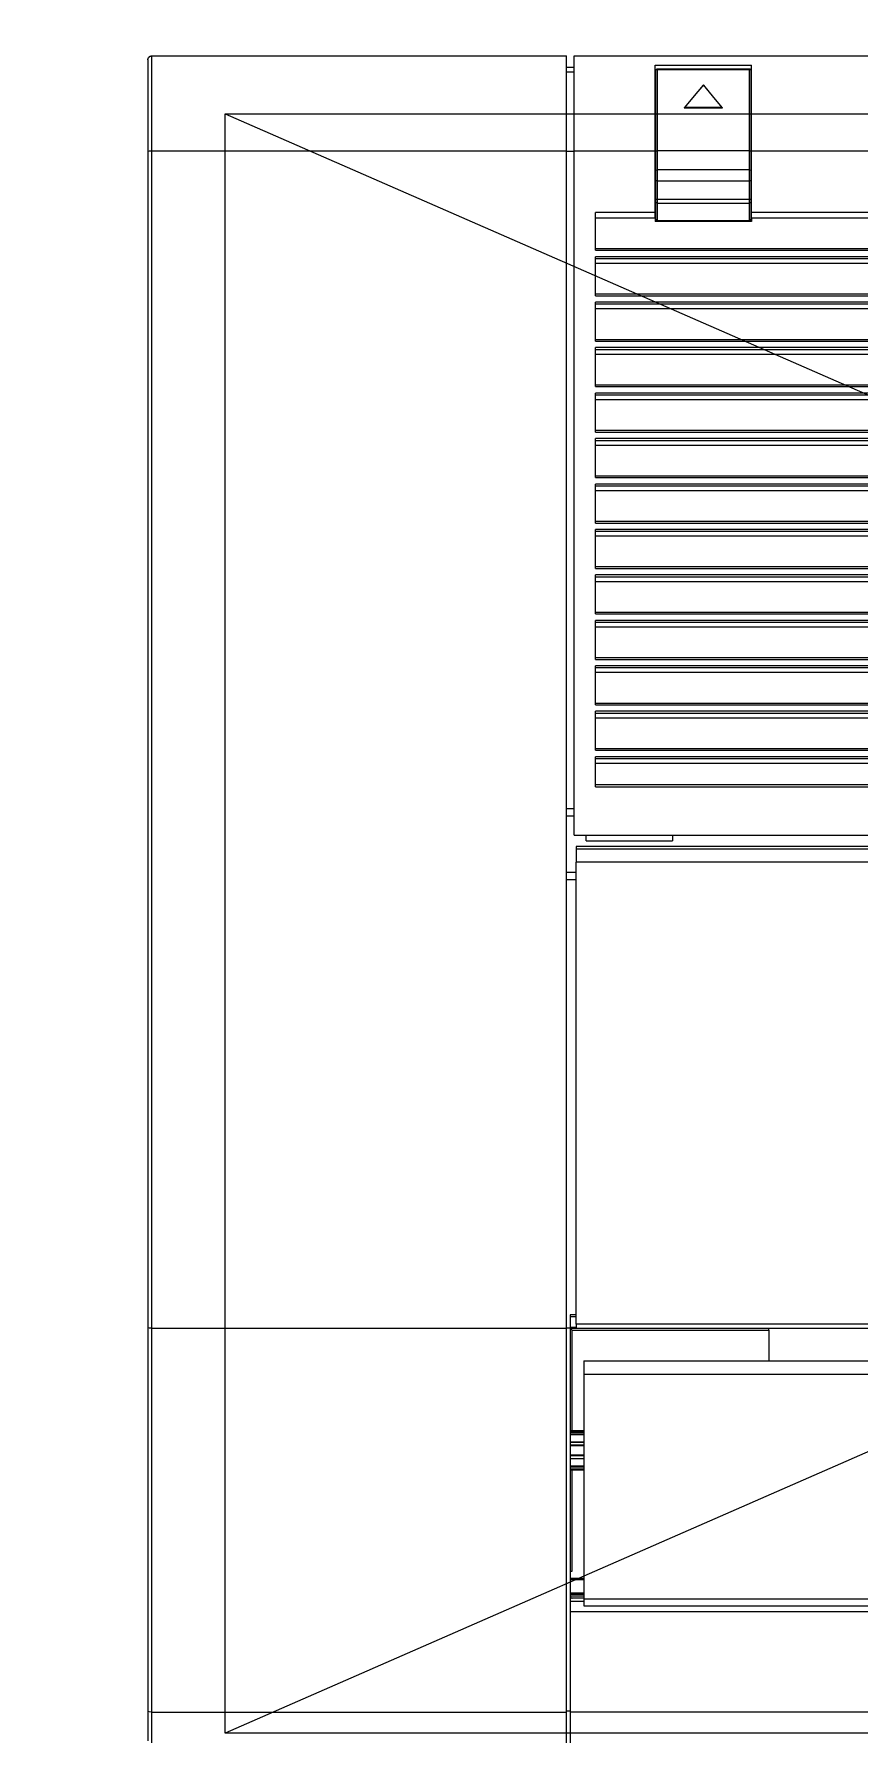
# Model space of a CAD drawing. Header units: inches. Extents: x 47110 to 276445, y 19043 to 183074.
# Drawn here: x 139012.9 to 139227.1, y 136418.3 to 136860 of the extents above; entities that cross this region are included whole.
import ezdxf

# ---------------------------------------------------------------- set-up
doc = ezdxf.new("R2010")
doc.units = ezdxf.units.IN
doc.header["$LTSCALE"] = 50
doc.header["$MEASUREMENT"] = 0
doc.layers.add('HAT', color=8, linetype='Continuous')
doc.layers.add('purge', color=190, linetype='Continuous', plot=False)

# ---------------------------------------------------------------- blocks, each defined once
blk = doc.blocks.new('FSFSGF')
at = {"color": 8}
for p, q in [((325189.31, 82270.86), (325189.31, 83049.86)), ((325391.4, 82270.86), (325391.4, 83049.86)), ((325394.4, 83049.36), (325394.4, 82271.36)), ((325394.99, 82271.36), (325394.99, 83049.36)), ((325398.4, 83049.36), (325398.4, 82271.36)), ((325518.28, 83049.36), (325518.28, 82271.36)), ((325519.32, 82271.36), (325519.32, 83049.36)), ((325592.82, 82269.86), (325592.82, 83050.86)), ((325618.89, 83050.86), (325618.89, 82269.86)), ((325239.73, 82276.36), (325239.73, 83044.86)), ((325241.41, 83044.86), (325241.41, 82276.36)), ((325241.87, 82276.36), (325241.87, 83044.86)), ((325251.52, 82276.36), (325251.52, 83044.86)), ((325253.2, 83044.86), (325253.2, 82276.36)), ((325253.66, 82276.36), (325253.66, 83044.86)), ((325263.31, 82276.36), (325263.31, 83044.86)), ((325264.99, 83044.86), (325264.99, 82276.36)), ((325265.45, 82276.36), (325265.45, 83044.86)), ((325275.1, 82276.36), (325275.1, 83044.86)), ((325276.78, 83044.86), (325276.78, 82276.36)), ((325277.24, 82276.36), (325277.24, 83044.86)), ((325286.89, 82276.36), (325286.89, 83044.86)), ((325288.57, 83044.86), (325288.57, 82276.36)), ((325289.03, 82276.36), (325289.03, 83044.86)), ((325298.68, 82276.36), (325298.68, 83044.86)), ((325300.36, 83044.86), (325300.36, 82276.36)), ((325300.82, 82276.36), (325300.82, 83044.86)), ((325310.47, 82276.36), (325310.47, 83044.86)), ((325312.15, 83044.86), (325312.15, 82276.36)), ((325312.61, 82276.36), (325312.61, 83044.86)), ((325322.26, 82276.36), (325322.26, 83044.86)), ((325323.94, 83044.86), (325323.94, 82276.36)), ((325324.4, 82276.36), (325324.4, 83044.86)), ((325334.05, 82276.36), (325334.05, 83044.86)), ((325335.73, 83044.86), (325335.73, 82276.36)), ((325336.19, 82276.36), (325336.19, 83044.86)), ((325345.84, 82276.36), (325345.84, 83044.86)), ((325347.52, 83044.86), (325347.52, 82276.36)), ((325347.98, 82276.36), (325347.98, 83044.86)), ((325357.64, 82276.36), (325357.64, 83044.86)), ((325359.31, 83044.86), (325359.31, 82276.36)), ((325359.77, 82276.36), (325359.77, 83044.86)), ((325369.43, 82276.36), (325369.43, 83044.86)), ((325371.1, 83044.86), (325371.1, 82276.36)), ((325371.56, 82276.36), (325371.56, 83044.86)), ((325378.42, 83044.86), (325378.42, 82276.36)), ((325378.9, 82276.36), (325378.9, 83044.86)), ((325527.82, 82273.36), (325527.82, 83047.36)), ((325531.26, 82273.36), (325531.26, 83047.36)), ((325589.63, 83047.36), (325589.63, 82273.36)), ((325591.32, 82273.36), (325591.32, 83047.36)), ((325213.95, 82316.86), (325213.95, 82572.36)), ((325229.93, 82572.36), (325229.93, 82316.86)), ((325231.29, 82316.86), (325231.29, 82359.26)), ((325239.25, 82276.36), (325239.25, 82359.26)), ((325243.08, 82276.36), (325243.08, 82359.26)), ((325251.04, 82276.36), (325251.04, 82359.26)), ((325254.87, 82276.36), (325254.87, 82359.26)), ((325262.83, 82276.36), (325262.83, 82359.26)), ((325266.66, 82276.36), (325266.66, 82359.26)), ((325274.62, 82276.36), (325274.62, 82359.26)), ((325278.45, 82276.36), (325278.45, 82359.26)), ((325286.41, 82276.36), (325286.41, 82359.26)), ((325290.24, 82276.36), (325290.24, 82359.26)), ((325298.2, 82276.36), (325298.2, 82359.26)), ((325302.03, 82276.36), (325302.03, 82359.26)), ((325309.99, 82276.36), (325309.99, 82359.26)), ((325313.82, 82276.36), (325313.82, 82359.26)), ((325321.78, 82276.36), (325321.78, 82359.26)), ((325325.61, 82276.36), (325325.61, 82359.26)), ((325333.57, 82276.36), (325333.57, 82359.26)), ((325337.4, 82276.36), (325337.4, 82359.26)), ((325345.36, 82276.36), (325345.36, 82359.26)), ((325349.19, 82276.36), (325349.19, 82359.26)), ((325357.16, 82276.36), (325357.16, 82359.26)), ((325360.98, 82276.36), (325360.98, 82359.26)), ((325368.95, 82276.36), (325368.95, 82359.26)), ((325372.77, 82276.36), (325372.77, 82359.26)), ((325519.46, 82321.36), (325519.32, 82321.36)), ((325519.82, 82321.36), (325519.46, 82321.36)), ((325519.82, 82270.36), (325519.82, 82321.36)), ((325519.82, 82321.36), (325527.82, 82321.36)), ((325191.73, 82291.86), (325191.73, 82316.86)), ((325194.63, 82316.86), (325191.73, 82316.86)), ((325192.73, 82316.26), (325192.73, 82292.46)), ((325192.73, 82316.26), (325192.76, 82316.26)), ((325192.76, 82316.26), (325192.86, 82316.26)), ((325192.86, 82316.26), (325192.97, 82316.61)), ((325192.86, 82292.46), (325192.86, 82316.26)), ((325192.86, 82316.26), (325195.72, 82316.26)), ((325192.97, 82316.61), (325193.23, 82316.76)), ((325196.04, 82316.76), (325193.23, 82316.76)), ((325197.95, 82316.86), (325194.63, 82316.86)), ((325195.72, 82316.26), (325198.92, 82316.26)), ((325199.19, 82316.76), (325196.04, 82316.76)), ((325201.62, 82316.86), (325197.95, 82316.86)), ((325198.92, 82316.26), (325202.4, 82316.26)), ((325202.62, 82316.76), (325199.19, 82316.76)), ((325205.56, 82316.86), (325201.62, 82316.86)), ((325202.4, 82316.26), (325206.11, 82316.26)), ((325206.26, 82316.76), (325202.62, 82316.76)), ((325205.18, 82316.76), (325205.28, 82316.86)), ((325209.7, 82316.86), (325205.56, 82316.86)), ((325206.11, 82316.26), (325209.98, 82316.26)), ((325210.07, 82316.76), (325206.26, 82316.76)), ((325207.58, 82316.86), (325207.58, 82316.76)), ((325213.95, 82316.86), (325209.7, 82316.86)), ((325209.98, 82316.26), (325213.95, 82316.26)), ((325213.97, 82316.76), (325210.07, 82316.76)), ((325212.58, 82316.76), (325212.58, 82316.86)), ((325229.93, 82316.86), (325213.95, 82316.86)), ((325213.95, 82316.61), (325213.97, 82316.76)), ((325213.95, 82316.26), (325213.95, 82316.61)), ((325213.95, 82316.26), (325213.95, 82292.46)), ((325213.95, 82316.26), (325216.02, 82316.26)), ((325215.69, 82316.76), (325213.97, 82316.76)), ((325214.58, 82316.86), (325214.58, 82316.76)), ((325217.24, 82316.76), (325215.69, 82316.76)), ((325216.02, 82316.26), (325217.75, 82316.26)), ((325218.49, 82316.76), (325217.24, 82316.76)), ((325217.75, 82316.26), (325218.86, 82316.26)), ((325219.33, 82316.76), (325218.49, 82316.76)), ((325218.86, 82316.26), (325218.99, 82316.61)), ((325218.86, 82316.26), (325218.86, 82292.46)), ((325218.86, 82316.26), (325219.95, 82316.26)), ((325218.99, 82316.61), (325219.33, 82316.76)), ((325220.24, 82316.76), (325219.33, 82316.76)), ((325219.95, 82316.26), (325221.68, 82316.26)), ((325221.68, 82316.76), (325220.24, 82316.76)), ((325226.59, 82316.76), (325221.68, 82316.76)), ((325221.68, 82316.76), (325221.68, 82316.61)), ((325221.68, 82316.61), (325221.68, 82316.26)), ((325221.68, 82316.26), (325226.59, 82316.26)), ((325221.68, 82292.46), (325221.68, 82316.26)), ((325226.85, 82316.76), (325226.59, 82316.76)), ((325226.59, 82316.76), (325226.59, 82316.61)), ((325226.59, 82316.61), (325226.59, 82316.26)), ((325226.59, 82316.26), (325226.59, 82292.46)), ((325226.59, 82316.26), (325227.1, 82316.26)), ((325227.03, 82316.76), (325226.85, 82316.76)), ((325231.51, 82316.76), (325227.03, 82316.76)), ((325227.03, 82316.76), (325227.34, 82316.61)), ((325227.1, 82316.26), (325227.47, 82316.26)), ((325227.34, 82316.61), (325227.47, 82316.26)), ((325227.47, 82292.46), (325227.47, 82316.26)), ((325227.47, 82316.26), (325232.08, 82316.26)), ((325231.29, 82316.86), (325229.93, 82316.86)), ((325231.29, 82316.86), (325232.29, 82316.86)), ((325231.91, 82316.61), (325231.51, 82316.76)), ((325232.08, 82316.26), (325231.91, 82316.61)), ((325232.08, 82316.26), (325232.08, 82292.46)), ((325232.29, 82316.86), (325232.29, 82291.86)), ((325199.71, 82306.77), (325196.82, 82304.36)), ((325199.7, 82306.68), (325202.68, 82309.15)), ((325202.8, 82309.34), (325199.71, 82306.77)), ((325202.68, 82309.15), (325202.69, 82309.16)), ((325202.68, 82309.15), (325202.68, 82299.57)), ((325202.68, 82309.15), (325202.68, 82309.15)), ((325202.68, 82309.15), (325202.68, 82309.15)), ((325202.69, 82309.17), (325202.72, 82309.22)), ((325202.69, 82309.16), (325202.69, 82309.17)), ((325202.72, 82309.22), (325202.75, 82309.27)), ((325202.75, 82309.27), (325202.76, 82309.3)), ((325202.76, 82309.3), (325202.78, 82309.32)), ((325202.78, 82309.32), (325202.79, 82309.33)), ((325202.79, 82309.33), (325202.8, 82309.34)), ((325202.82, 82309.36), (325202.8, 82309.34)), ((325202.82, 82299.36), (325202.82, 82309.36)), ((325196.82, 82304.36), (325199.71, 82301.96)), ((325196.82, 82304.36), (325196.82, 82304.36)), ((325196.82, 82304.36), (325196.83, 82304.36)), ((325196.83, 82304.36), (325196.84, 82304.36)), ((325196.84, 82304.36), (325196.86, 82304.36)), ((325196.86, 82304.36), (325196.89, 82304.36)), ((325196.89, 82304.36), (325196.92, 82304.36)), ((325196.92, 82304.36), (325199.7, 82306.68)), ((325199.7, 82302.05), (325196.92, 82304.36)), ((325196.92, 82304.36), (325196.92, 82304.36)), ((325196.92, 82304.36), (325196.92, 82304.36)), ((325202.68, 82299.57), (325199.7, 82302.05)), ((325199.71, 82301.96), (325202.8, 82299.38)), ((325202.69, 82299.56), (325202.68, 82299.57)), ((325202.68, 82299.57), (325202.68, 82299.57)), ((325202.68, 82299.57), (325202.68, 82299.57)), ((325202.72, 82299.5), (325202.69, 82299.56)), ((325202.69, 82299.56), (325202.69, 82299.56)), ((325202.75, 82299.45), (325202.72, 82299.5)), ((325202.76, 82299.42), (325202.75, 82299.45)), ((325202.78, 82299.4), (325202.76, 82299.42)), ((325202.79, 82299.39), (325202.78, 82299.4)), ((325202.8, 82299.38), (325202.79, 82299.39)), ((325202.8, 82299.38), (325202.82, 82299.36)), ((325391.4, 82296.36), (325392.14, 82296.36)), ((325392.14, 82296.36), (325392.9, 82296.36)), ((325392.9, 82273.96), (325392.9, 82296.36)), ((325194.63, 82291.86), (325191.73, 82291.86)), ((325192.76, 82292.46), (325192.73, 82292.46)), ((325192.86, 82292.46), (325192.76, 82292.46)), ((325195.72, 82292.46), (325192.86, 82292.46)), ((325192.97, 82292.11), (325192.86, 82292.46)), ((325193.23, 82291.96), (325192.97, 82292.11)), ((325193.23, 82291.96), (325196.04, 82291.96)), ((325197.95, 82291.86), (325194.63, 82291.86)), ((325198.92, 82292.46), (325195.72, 82292.46)), ((325196.04, 82291.96), (325199.19, 82291.96)), ((325201.62, 82291.86), (325197.95, 82291.86)), ((325202.4, 82292.46), (325198.92, 82292.46)), ((325199.19, 82291.96), (325202.62, 82291.96)), ((325205.56, 82291.86), (325201.62, 82291.86)), ((325206.11, 82292.46), (325202.4, 82292.46)), ((325202.62, 82291.96), (325206.26, 82291.96)), ((325205.18, 82291.96), (325205.28, 82291.86)), ((325209.7, 82291.86), (325205.56, 82291.86)), ((325209.98, 82292.46), (325206.11, 82292.46)), ((325206.26, 82291.96), (325210.07, 82291.96)), ((325207.58, 82291.86), (325207.58, 82291.96)), ((325213.95, 82291.86), (325209.7, 82291.86)), ((325213.95, 82292.46), (325209.98, 82292.46)), ((325210.07, 82291.96), (325213.97, 82291.96)), ((325212.58, 82291.96), (325212.58, 82291.86)), ((325216.02, 82292.46), (325213.95, 82292.46)), ((325213.95, 82292.11), (325213.95, 82292.46)), ((325213.97, 82291.96), (325213.95, 82292.11)), ((325229.93, 82291.86), (325213.95, 82291.86)), ((325213.95, 82270.86), (325213.95, 82291.86)), ((325213.97, 82291.96), (325215.69, 82291.96)), ((325214.58, 82291.86), (325214.58, 82291.96)), ((325215.69, 82291.96), (325217.24, 82291.96)), ((325217.75, 82292.46), (325216.02, 82292.46)), ((325217.24, 82291.96), (325218.49, 82291.96)), ((325218.86, 82292.46), (325217.75, 82292.46)), ((325218.49, 82291.96), (325219.33, 82291.96)), ((325219.95, 82292.46), (325218.86, 82292.46)), ((325218.99, 82292.11), (325218.86, 82292.46)), ((325219.33, 82291.96), (325218.99, 82292.11)), ((325219.33, 82291.96), (325220.24, 82291.96)), ((325221.68, 82292.46), (325219.95, 82292.46)), ((325220.24, 82291.96), (325221.68, 82291.96)), ((325226.59, 82292.46), (325221.68, 82292.46)), ((325221.68, 82292.46), (325221.68, 82292.11)), ((325221.68, 82292.11), (325221.68, 82291.96)), ((325221.68, 82291.96), (325226.59, 82291.96)), ((325227.1, 82292.46), (325226.59, 82292.46)), ((325226.59, 82292.46), (325226.59, 82292.11)), ((325226.59, 82292.11), (325226.59, 82291.96)), ((325226.59, 82291.96), (325226.85, 82291.96)), ((325226.85, 82291.96), (325227.03, 82291.96)), ((325227.34, 82292.11), (325227.03, 82291.96)), ((325227.03, 82291.96), (325231.51, 82291.96)), ((325227.47, 82292.46), (325227.1, 82292.46)), ((325227.47, 82292.46), (325227.34, 82292.11)), ((325232.08, 82292.46), (325227.47, 82292.46)), ((325229.93, 82291.86), (325229.93, 82276.36)), ((325231.29, 82291.86), (325229.93, 82291.86)), ((325231.29, 82276.36), (325231.29, 82291.86)), ((325231.29, 82291.86), (325232.29, 82291.86)), ((325231.51, 82291.96), (325231.91, 82292.11)), ((325231.91, 82292.11), (325232.08, 82292.46)), ((325239.73, 82276.36), (325229.93, 82276.36)), ((325251.52, 82276.36), (325241.41, 82276.36)), ((325263.31, 82276.36), (325253.2, 82276.36)), ((325275.1, 82276.36), (325264.99, 82276.36)), ((325286.89, 82276.36), (325276.78, 82276.36)), ((325298.68, 82276.36), (325288.57, 82276.36)), ((325310.47, 82276.36), (325300.36, 82276.36)), ((325322.26, 82276.36), (325312.15, 82276.36)), ((325334.05, 82276.36), (325323.94, 82276.36)), ((325345.84, 82276.36), (325335.73, 82276.36)), ((325357.64, 82276.36), (325347.52, 82276.36)), ((325369.43, 82276.36), (325359.31, 82276.36)), ((325378.9, 82276.36), (325371.1, 82276.36)), ((325392.14, 82273.96), (325391.4, 82273.96)), ((325392.9, 82273.96), (325392.14, 82273.96)), ((325527.82, 82273.36), (325528.43, 82273.36)), ((325528.43, 82273.36), (325529.69, 82273.36)), ((325529.69, 82273.36), (325531.26, 82273.36)), ((325531.26, 82273.36), (325589.63, 82273.36)), ((325545.91, 82273.36), (325545.96, 82269.86)), ((325545.99, 82273.36), (325546.04, 82269.86)), ((325546.12, 82269.86), (325546.07, 82273.36)), ((325546.4, 82273.36), (325546.45, 82269.86)), ((325546.78, 82273.36), (325546.8, 82269.86)), ((325546.92, 82273.36), (325546.95, 82269.86)), ((325547, 82273.36), (325547.03, 82269.86)), ((325548.86, 82273.36), (325548.9, 82269.86)), ((325548.92, 82273.36), (325548.96, 82269.86)), ((325549.64, 82273.36), (325549.63, 82269.86)), ((325549.77, 82273.36), (325549.77, 82269.86)), ((325549.81, 82273.36), (325549.8, 82269.86)), ((325552.28, 82273.36), (325552.28, 82269.86)), ((325552.31, 82273.36), (325552.32, 82269.86)), ((325552.44, 82273.36), (325552.45, 82269.86)), ((325553.16, 82273.36), (325553.12, 82269.86)), ((325553.22, 82273.36), (325553.19, 82269.86)), ((325555.08, 82273.36), (325555.06, 82269.86)), ((325555.17, 82273.36), (325555.14, 82269.86)), ((325555.31, 82273.36), (325555.28, 82269.86)), ((325555.69, 82273.36), (325555.64, 82269.86)), ((325556.01, 82273.36), (325555.97, 82269.86)), ((325556.09, 82273.36), (325556.04, 82269.86)), ((325556.18, 82273.36), (325556.13, 82269.86)), ((325584.22, 82273.36), (325584.22, 82269.86)), ((325584.52, 82269.86), (325584.52, 82273.36)), ((325588.02, 82273.36), (325588.02, 82269.86)), ((325588.32, 82269.86), (325588.32, 82273.36)), ((325588.82, 82273.36), (325588.82, 82269.86)), ((325589.32, 82273.37), (325589.32, 82270.36)), ((325589.63, 82273.36), (325590.84, 82273.36)), ((325590.24, 82273.37), (325590.24, 82269.86)), ((325590.84, 82273.36), (325591.32, 82273.36)), ((325191.74, 82270.86), (325189.31, 82270.86)), ((325189.31, 82161.36), (325189.31, 82268.86)), ((325191.74, 82268.86), (325189.31, 82268.86)), ((325194.64, 82270.86), (325191.74, 82270.86)), ((325194.64, 82268.86), (325191.74, 82268.86)), ((325192.31, 82270.86), (325192.31, 82268.86)), ((325193.44, 82268.86), (325193.44, 82270.86)), ((325197.96, 82270.86), (325194.64, 82270.86)), ((325197.96, 82268.86), (325194.64, 82268.86)), ((325201.63, 82270.86), (325197.96, 82270.86)), ((325201.63, 82268.86), (325197.96, 82268.86)), ((325205.57, 82270.86), (325201.63, 82270.86)), ((325205.57, 82268.86), (325201.63, 82268.86)), ((325209.7, 82270.86), (325205.57, 82270.86)), ((325209.7, 82268.86), (325205.57, 82268.86)), ((325213.95, 82270.86), (325209.7, 82270.86)), ((325213.95, 82268.86), (325209.7, 82268.86)), ((325391.4, 82270.86), (325213.95, 82270.86)), ((325519.32, 82268.86), (325213.95, 82268.86)), ((325213.95, 82161.36), (325213.95, 82268.86)), ((325214.03, 82268.86), (325214.03, 82270.86)), ((325384.57, 82270.86), (325384.57, 82268.86)), ((325386.45, 82268.86), (325386.45, 82270.86)), ((325394.4, 82271.36), (325394.55, 82271.36)), ((325394.55, 82271.36), (325394.99, 82271.36)), ((325394.99, 82271.36), (325398.4, 82271.36)), ((325518.28, 82271.36), (325398.4, 82271.36)), ((325401.1, 82271.36), (325401.1, 82268.86)), ((325402.89, 82268.86), (325402.89, 82271.36)), ((325515.82, 82271.36), (325515.82, 82269.86)), ((325515.82, 82269.86), (325519.2, 82269.86)), ((325516.32, 82269.86), (325516.32, 82271.36)), ((325518.28, 82271.36), (325519.01, 82271.36)), ((325519.01, 82271.36), (325519.32, 82271.36)), ((325519.12, 82271.36), (325519.12, 82269.86)), ((325519.2, 82269.86), (325592.82, 82269.86)), ((325519.2, 82268.86), (325519.2, 82269.86)), ((325519.32, 82269.86), (325519.32, 82271.36)), ((325519.32, 82269.86), (325519.46, 82270.01)), ((325618.89, 82268.86), (325519.32, 82268.86)), ((325519.32, 82161.36), (325519.32, 82268.86)), ((325519.46, 82270.01), (325519.82, 82270.36)), ((325546.04, 82270.36), (325519.82, 82270.36)), ((325582.32, 82270.36), (325556.14, 82270.36)), ((325582.32, 82270.01), (325582.32, 82270.36)), ((325582.32, 82269.86), (325582.32, 82270.01)), ((325588.82, 82269.86), (325588.87, 82269.86)), ((325588.87, 82269.86), (325588.92, 82269.87)), ((325588.92, 82269.87), (325588.99, 82269.89)), ((325588.99, 82269.89), (325589.06, 82269.92)), ((325589.06, 82269.92), (325589.1, 82269.95)), ((325589.1, 82269.95), (325589.14, 82269.98)), ((325589.14, 82269.98), (325589.17, 82270.01)), ((325589.17, 82270.01), (325589.21, 82270.06)), ((325589.21, 82270.06), (325589.23, 82270.08)), ((325589.23, 82270.08), (325589.25, 82270.11)), ((325589.25, 82270.11), (325589.27, 82270.14)), ((325589.27, 82270.14), (325589.28, 82270.18)), ((325589.28, 82270.18), (325589.3, 82270.22)), ((325589.3, 82270.22), (325589.31, 82270.26)), ((325589.31, 82270.31), (325589.32, 82270.36)), ((325589.31, 82270.26), (325589.31, 82270.31)), ((325592.82, 82269.86), (325618.89, 82269.86)), ((325618.58, 82268.86), (325618.58, 82269.86)), ((325618.89, 82269.86), (325622.96, 82269.86)), ((325618.89, 82161.36), (325618.89, 82268.86)), ((325622.96, 82268.86), (325618.89, 82268.86)), ((325622.96, 82269.86), (325626.85, 82269.86)), ((325626.85, 82268.86), (325622.96, 82268.86)), ((325191.74, 82161.36), (325189.31, 82161.36)), ((325189.32, 82161.26), (325189.31, 82161.36)), ((325189.33, 82161.16), (325189.32, 82161.26)), ((325189.36, 82161.07), (325189.33, 82161.16)), ((325189.39, 82160.97), (325189.36, 82161.07)), ((325189.44, 82160.88), (325189.39, 82160.97)), ((325194.64, 82161.36), (325191.74, 82161.36)), ((325197.96, 82161.36), (325194.64, 82161.36)), ((325201.63, 82161.36), (325197.96, 82161.36)), ((325205.57, 82161.36), (325201.63, 82161.36)), ((325209.7, 82161.36), (325205.57, 82161.36)), ((325213.95, 82161.36), (325209.7, 82161.36)), ((325519.32, 82161.36), (325213.95, 82161.36)), ((325213.96, 82160.65), (325213.95, 82161.36)), ((325519.32, 82161.36), (325519.3, 82160.65)), ((325618.89, 82161.36), (325519.32, 82161.36)), ((325618.89, 82161.36), (325618.84, 82160.65)), ((325622.96, 82161.36), (325618.89, 82161.36)), ((325626.85, 82161.36), (325622.96, 82161.36)), ((325189.49, 82160.8), (325189.44, 82160.88)), ((325189.55, 82160.72), (325189.49, 82160.8)), ((325189.61, 82160.65), (325189.55, 82160.72)), ((325189.69, 82160.58), (325189.61, 82160.65)), ((325189.77, 82160.52), (325189.69, 82160.58)), ((325189.85, 82160.48), (325189.77, 82160.52)), ((325189.94, 82160.43), (325189.85, 82160.48)), ((325190.03, 82160.4), (325189.94, 82160.43)), ((325190.12, 82160.38), (325190.03, 82160.4)), ((325190.17, 82160.37), (325190.12, 82160.38)), ((325190.22, 82160.37), (325190.17, 82160.37)), ((325190.27, 82160.36), (325190.22, 82160.37)), ((325190.31, 82160.36), (325190.27, 82160.36)), ((325190.31, 82160.36), (325192.67, 82160.36)), ((325192.67, 82160.36), (325195.47, 82160.36)), ((325195.47, 82160.36), (325198.66, 82160.36)), ((325198.66, 82160.36), (325202.18, 82160.36)), ((325202.18, 82160.36), (325205.96, 82160.36)), ((325205.96, 82160.36), (325209.92, 82160.36)), ((325209.92, 82160.36), (325213.99, 82160.36)), ((325213.99, 82160.36), (325213.96, 82160.65)), ((325213.99, 82160.36), (325519.26, 82160.36)), ((325519.3, 82160.65), (325519.26, 82160.36)), ((325519.26, 82160.36), (325618.73, 82160.36)), ((325618.84, 82160.65), (325618.73, 82160.36)), ((325618.73, 82160.36), (325622.62, 82160.36)), ((325622.62, 82160.36), (325626.34, 82160.36))]:
    blk.add_line(p, q, dxfattribs=at)
for centre, start, end in [((325193.23, 82316.26), 90, 180), ((325206.31, 82316.76), 168.4603, 180), ((325206.31, 82316.76), 0, 11.5397), ((325193.23, 82292.46), 180, 270), ((325206.31, 82291.96), 180, 191.5397), ((325206.31, 82291.96), 348.4603, 0)]:
    blk.add_arc(centre, 0.5, start, end, dxfattribs=at)
at = {"layer": 'purge', "color": 1}
for p, q in [((325204.31, 82180.36), (325624.31, 83140.36)), ((325204.31, 83140.36), (325624.31, 82180.36))]:
    blk.add_line(p, q, dxfattribs=at)
blk.add_lwpolyline([(325204.31, 82180.36), (325204.31, 83140.36), (325624.31, 83140.36), (325624.31, 82180.36)], close=True, dxfattribs=at)

msp = doc.modelspace()

# ---------------------------------------------------------------- hatches: boundary and pattern name
at = {"layer": 'HAT', "true_color": 0xd19cc7, "transparency": 33554559}
h = msp.add_hatch(dxfattribs=at)
h.set_pattern_fill('ANSI37', color=9, scale=4850, angle=45)
h.set_pattern_definition([(90, (51805.94, 28988.7), (-606.25, 0), []), (180, (51805.94, 28988.7), (-6e-14, -606.25), [])])
h.paths.add_polyline_path([(137677.4644833, 138909.3407211), (136677.4644833, 138909.3407211), (136677.4644833, 136294.3407211), (136707.4644833, 136294.3407211), (136737.4644833, 136294.3407211), (136737.4644833, 136964.8964673), (136767.4644833, 136964.8964673), (136767.4644833, 136964.5821285, -0.4060245908), (137437.7058906, 136294.3407211), (137677.4644833, 136294.3407211), (137677.4644833, 136704.3407211)])
h.paths.add_polyline_path([(137547.1433801, 136422.5910664, -0.6029190322), (137527.5909624, 136412.2705332, 0.0394400688), (137526.9644833, 136404.3407211), (137577.4644833, 136404.3407211), (137577.4644833, 136454.8407211, 0.2348560061), (137537.2040837, 136434.8259672, -0.354997368)], flags=16)
h.paths.add_polyline_path([(146987.4644833, 138919.3407211), (146695.5660108, 138919.3407211), (146695.5660108, 138909.3407211), (146694.3935657, 138909.3407211, -0.3893641985), (145997.4644833, 138210.0625001), (145997.4644833, 137199.3407211), (145997.4644833, 137119.3407211), (146987.4644833, 137119.3407211), (146987.4644833, 137229.3407211)])
h.paths.add_polyline_path([(137636.7546696, 137599.9096093), (137636.7546696, 138272.2905616), (137516.7546696, 138272.2905616), (137516.7546696, 137599.9096093)], flags=24)
h.paths.add_polyline_path([(136999.4001247, 136554.6576862), (137385.7316465, 136554.6576862), (137385.7316465, 136711.913121), (136999.4001247, 136711.913121)], flags=25)
h.paths.add_polyline_path([(146158.8976988, 137432.7990871), (146158.8976988, 138105.1800395), (146038.8976988, 138105.1800395), (146038.8976988, 137432.7990871)], flags=24)

# ---------------------------------------------------------------- block references
at = {"rotation": 270}
msp.add_blockref('FSFSGF', (56882.1019851, 462043.6554386), dxfattribs=at)

doc.saveas('drawing.dxf')
